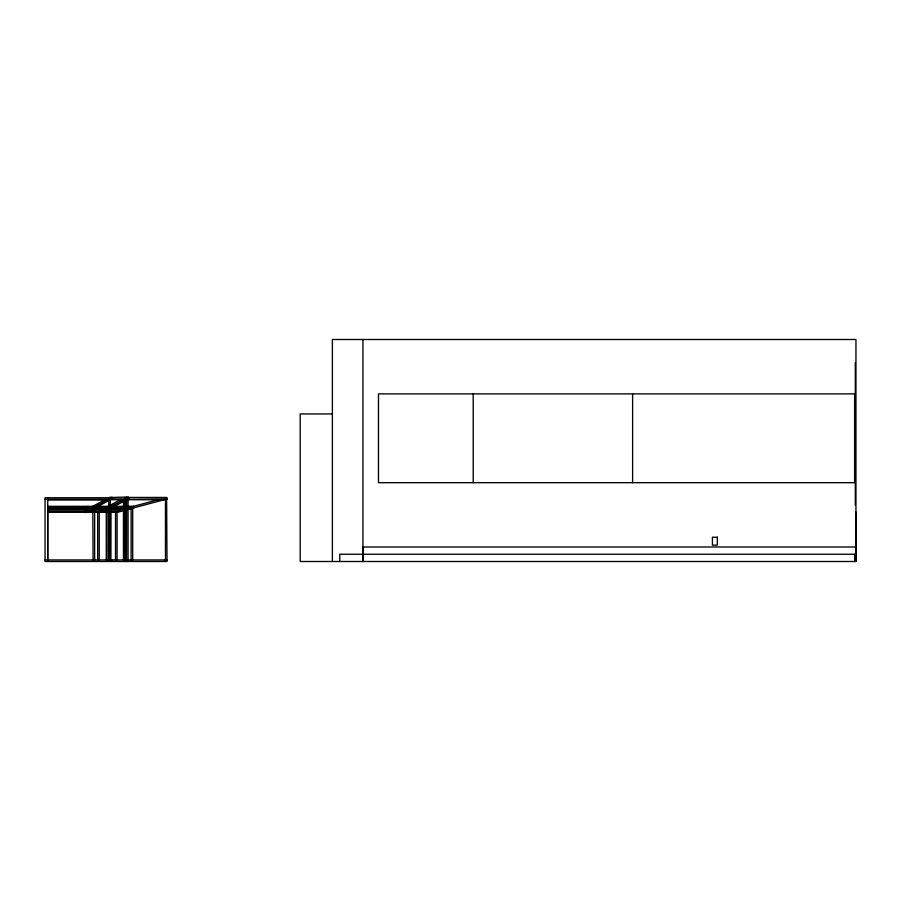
<?xml version="1.0" encoding="UTF-8"?>
<svg xmlns="http://www.w3.org/2000/svg" width="901" height="901" viewBox="0 0 901 901"><rect width="100%" height="100%" fill="white"/><g stroke="black" fill="none" stroke-linecap="round" stroke-linejoin="round"><path stroke-width="1.35" d="M47.719 559.949L47.719 508.581L91.575 508.581M93.107 560.118L92.78 506.306L47.719 506.306M110.902 559.949L111.026 508.096M96.396 506.306L108.154 506.306L108.548 507.792L107.084 508.581L93.884 508.581M124.687 497.453L125.093 498.929L111.893 498.929L111.623 497.453L126.917 497.07L127.323 498.557L123.617 499.717L110.429 499.717M85.381 510.27L104.775 499.886M109.821 498.794L84.379 512.421L86.687 512.421L112.129 498.794L111.927 497.284L109.618 497.284L109.821 498.794L112.129 498.794M99.932 510.721L120.971 499.436M108.728 506.812L113.582 504.222M100.326 512.207L125.093 498.929M125.757 561.503L125.757 499.368L128.843 498.557L128.438 497.07L126.208 497.453M101.847 512.207L106.802 509.549M109.122 508.299L126.613 498.929L126.523 561.503M103.367 512.207L107.005 510.248M123.989 501.147L110.125 508.581L124.124 508.581M126.41 499.852L128.843 498.557M118.065 510.45L123.775 508.93M131.569 506.835L158.576 499.605M124.18 510.428L117.085 512.331L117.085 559.949M126.861 509.707L167.136 498.929L166.606 497.453L127.728 497.453M126.523 498.963L124.225 499.402L124.225 561.503M125.757 499.368L167.136 498.929M110.294 559.949L110.271 499.154L108.751 499.357L108.739 559.949M108.739 499.976L110.271 499.154M47.719 507.792L94.639 507.533L94.65 560.118M855.308 362.585L855.308 504.819M332.379 413.942L300.191 413.942L300.191 561.503L855.95 561.503L855.95 339.497L332.379 339.497L332.379 561.503M47.719 499.233L109.021 499.233L108.751 497.757L45.05 497.757L45.05 561.503L167.012 561.503L166.606 497.453M45.05 499.379L47.719 499.379M128.055 499.717L164.196 499.717M47.719 500.021L107.546 500.021M112.591 506.306L123.764 506.306M127.953 506.306L133.528 506.306L134.069 507.792L127.041 507.792M95.36 507.792L108.548 507.792M111.589 507.792L124.237 507.792M126.928 508.581L131.129 508.581M47.719 509.932L86.034 509.932L86.293 511.419L47.719 511.419M89.638 509.932L101.396 509.932L101.79 511.419L88.737 511.419L87.262 512.207L107.377 512.275M110.936 509.932L120.024 509.932L120.554 511.419L110.08 511.419M47.719 512.207L84.829 512.207M109.843 512.207L117.614 512.207M855.95 512.14L855.826 561.503M362.945 546.997L855.95 546.997M855.95 554.25L339.778 554.25L339.778 561.503M45.05 559.949L167.012 559.949M854.621 554.25L854.621 561.503M632.615 393.883L632.615 482.688M473.205 393.883L473.205 482.688M363.385 546.997L363.385 561.503M362.945 339.497L362.945 561.503M165.457 499.368L165.469 561.503M132.684 508.153L132.684 559.949M131.129 508.569L131.129 559.949M128.066 498.963L128.066 561.503M123.448 499.818L123.448 559.949M115.531 512.275L115.531 559.949M111.825 559.949L111.825 561.503M109.359 559.949L109.359 508.164L107.05 508.581L107.05 559.949M106.273 508.997L106.273 559.949M99.223 512.275L99.223 559.949M97.668 512.275L97.668 559.949M94.639 507.533L93.107 508.355L93.107 507.747M47.719 497.757L47.719 561.503M854.621 393.883L378.488 393.883L378.488 482.688L854.621 482.688L854.621 393.883M717.32 537.233L712.432 537.233L712.432 545.139L717.32 545.139L717.32 537.233"/></g></svg>
